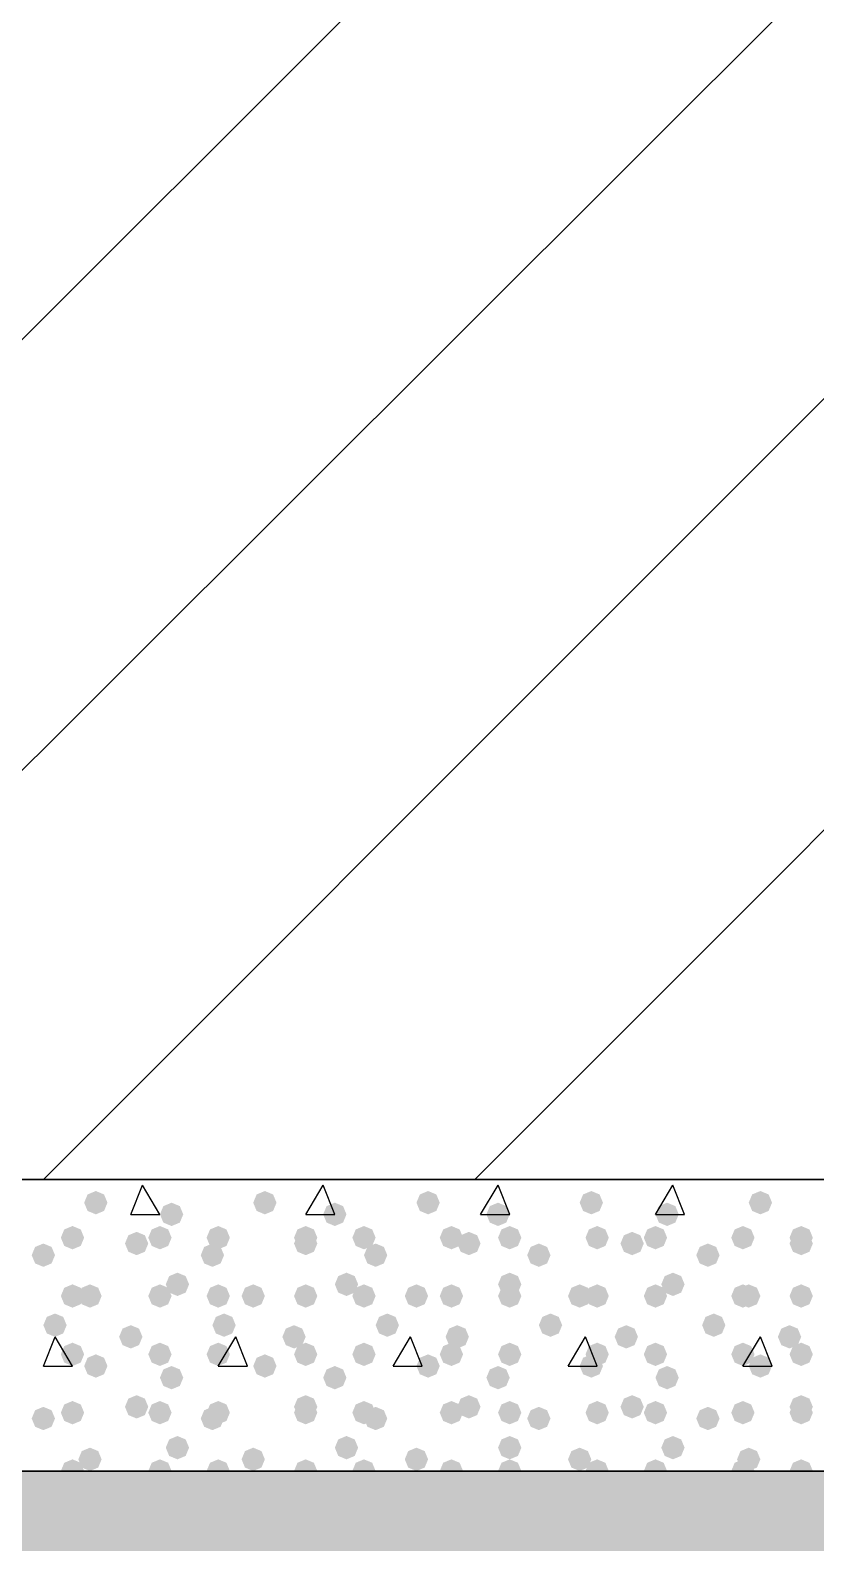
# Model space of a CAD drawing. Header units: millimetres. Extents: x 0 to 420, y 0 to 297.
# Drawn here: x 202.09 to 207.79, y 120.93 to 131.91 of the extents above; entities that cross this region are included whole.
import ezdxf

# ---------------------------------------------------------------- set-up
doc = ezdxf.new("R2010")
doc.units = ezdxf.units.MM
doc.layers.get('0').update_dxf_attribs({"linetype": 'CONTINUOUS'})

msp = doc.modelspace()

# ---------------------------------------------------------------- hatches: boundary and pattern name
at = {"true_color": 0x000008}
for points in [[(202.649667, 123.401667), (202.624796, 123.341871), (202.565, 123.317), (202.505204, 123.341871), (202.480333, 123.401667), (202.505204, 123.461462), (202.565, 123.486333), (202.624796, 123.461463)], [(203.2, 123.317), (203.175129, 123.257204), (203.115333, 123.232333), (203.055538, 123.257204), (203.030667, 123.317), (203.055537, 123.376796), (203.115333, 123.401667), (203.175129, 123.376796)], [(203.877333, 123.401667), (203.852463, 123.341871), (203.792667, 123.317), (203.732871, 123.341871), (203.708, 123.401667), (203.732871, 123.461462), (203.792667, 123.486333), (203.852462, 123.461463)], [(204.385333, 123.317), (204.360462, 123.257204), (204.300667, 123.232333), (204.240871, 123.257204), (204.216, 123.317), (204.240871, 123.376796), (204.300667, 123.401667), (204.360462, 123.376796)], [(205.062667, 123.401667), (205.037796, 123.341871), (204.978, 123.317), (204.918204, 123.341871), (204.893333, 123.401667), (204.918204, 123.461462), (204.978, 123.486333), (205.037796, 123.461463)], [(205.570667, 123.317), (205.545796, 123.257204), (205.486, 123.232333), (205.426204, 123.257204), (205.401333, 123.317), (205.426204, 123.376796), (205.486, 123.401667), (205.545796, 123.376796)], [(206.248, 123.401667), (206.223129, 123.341871), (206.163333, 123.317), (206.103538, 123.341871), (206.078667, 123.401667), (206.103537, 123.461462), (206.163333, 123.486333), (206.223129, 123.461463)], [(206.798333, 123.317), (206.773462, 123.257204), (206.713667, 123.232333), (206.653871, 123.257204), (206.629, 123.317), (206.653871, 123.376796), (206.713667, 123.401667), (206.773462, 123.376796)], [(207.475667, 123.401667), (207.450796, 123.341871), (207.391, 123.317), (207.331204, 123.341871), (207.306333, 123.401667), (207.331204, 123.461462), (207.391, 123.486333), (207.450796, 123.461463)], [(202.480333, 123.147667), (202.455462, 123.087871), (202.395667, 123.063), (202.335871, 123.087871), (202.311, 123.147667), (202.335871, 123.207462), (202.395667, 123.232333), (202.455462, 123.207463)], [(202.946, 123.105333), (202.921129, 123.045538), (202.861333, 123.020667), (202.801538, 123.045538), (202.776667, 123.105333), (202.801537, 123.165129), (202.861333, 123.19), (202.921129, 123.165129)], [(203.115333, 123.147667), (203.090462, 123.087871), (203.030667, 123.063), (202.970871, 123.087871), (202.946, 123.147667), (202.970871, 123.207462), (203.030667, 123.232333), (203.090462, 123.207463)], [(203.538667, 123.147667), (203.513796, 123.087871), (203.454, 123.063), (203.394204, 123.087871), (203.369333, 123.147667), (203.394204, 123.207462), (203.454, 123.232333), (203.513796, 123.207463)], [(204.173667, 123.147667), (204.148796, 123.087871), (204.089, 123.063), (204.029204, 123.087871), (204.004333, 123.147667), (204.029204, 123.207462), (204.089, 123.232333), (204.148796, 123.207463)], [(204.173667, 123.105333), (204.148796, 123.045538), (204.089, 123.020667), (204.029204, 123.045538), (204.004333, 123.105333), (204.029204, 123.165129), (204.089, 123.19), (204.148796, 123.165129)], [(204.597, 123.147667), (204.572129, 123.087871), (204.512333, 123.063), (204.452538, 123.087871), (204.427667, 123.147667), (204.452537, 123.207462), (204.512333, 123.232333), (204.572129, 123.207463)], [(205.232, 123.147667), (205.207129, 123.087871), (205.147333, 123.063), (205.087538, 123.087871), (205.062667, 123.147667), (205.087537, 123.207462), (205.147333, 123.232333), (205.207129, 123.207463)], [(205.359, 123.105333), (205.334129, 123.045538), (205.274333, 123.020667), (205.214538, 123.045538), (205.189667, 123.105333), (205.214537, 123.165129), (205.274333, 123.19), (205.334129, 123.165129)], [(205.655333, 123.147667), (205.630462, 123.087871), (205.570667, 123.063), (205.510871, 123.087871), (205.486, 123.147667), (205.510871, 123.207462), (205.570667, 123.232333), (205.630462, 123.207463)], [(206.290333, 123.147667), (206.265462, 123.087871), (206.205667, 123.063), (206.145871, 123.087871), (206.121, 123.147667), (206.145871, 123.207462), (206.205667, 123.232333), (206.265462, 123.207463)], [(206.544333, 123.105333), (206.519463, 123.045538), (206.459667, 123.020667), (206.399871, 123.045538), (206.375, 123.105333), (206.399871, 123.165129), (206.459667, 123.19), (206.519462, 123.165129)], [(206.713667, 123.147667), (206.688796, 123.087871), (206.629, 123.063), (206.569204, 123.087871), (206.544333, 123.147667), (206.569204, 123.207462), (206.629, 123.232333), (206.688796, 123.207463)], [(207.348667, 123.147667), (207.323796, 123.087871), (207.264, 123.063), (207.204204, 123.087871), (207.179333, 123.147667), (207.204204, 123.207462), (207.264, 123.232333), (207.323796, 123.207463)], [(207.772, 123.147667), (207.747129, 123.087871), (207.687333, 123.063), (207.627537, 123.087871), (207.602667, 123.147667), (207.627537, 123.207462), (207.687333, 123.232333), (207.747129, 123.207463)], [(207.772, 123.105333), (207.747129, 123.045538), (207.687333, 123.020667), (207.627537, 123.045538), (207.602667, 123.105333), (207.627537, 123.165129), (207.687333, 123.19), (207.747129, 123.165129)], [(202.268667, 123.020667), (202.243796, 122.960871), (202.184, 122.936), (202.124204, 122.960871), (202.099333, 123.020667), (202.124204, 123.080462), (202.184, 123.105333), (202.243796, 123.080463)], [(203.496333, 123.020667), (203.471462, 122.960871), (203.411667, 122.936), (203.351871, 122.960871), (203.327, 123.020667), (203.351871, 123.080462), (203.411667, 123.105333), (203.471462, 123.080463)], [(204.681667, 123.020667), (204.656796, 122.960871), (204.597, 122.936), (204.537204, 122.960871), (204.512333, 123.020667), (204.537204, 123.080462), (204.597, 123.105333), (204.656796, 123.080463)], [(205.867, 123.020667), (205.842129, 122.960871), (205.782333, 122.936), (205.722537, 122.960871), (205.697667, 123.020667), (205.722537, 123.080462), (205.782333, 123.105333), (205.842129, 123.080463)], [(207.094667, 123.020667), (207.069796, 122.960871), (207.01, 122.936), (206.950204, 122.960871), (206.925333, 123.020667), (206.950204, 123.080462), (207.01, 123.105333), (207.069796, 123.080463)], [(203.242333, 122.809), (203.217462, 122.749204), (203.157667, 122.724333), (203.097871, 122.749204), (203.073, 122.809), (203.097871, 122.868796), (203.157667, 122.893667), (203.217462, 122.868796)], [(204.47, 122.809), (204.445129, 122.749204), (204.385333, 122.724333), (204.325538, 122.749204), (204.300667, 122.809), (204.325537, 122.868796), (204.385333, 122.893667), (204.445129, 122.868796)], [(205.655333, 122.809), (205.630462, 122.749204), (205.570667, 122.724333), (205.510871, 122.749204), (205.486, 122.809), (205.510871, 122.868796), (205.570667, 122.893667), (205.630462, 122.868796)], [(206.840667, 122.809), (206.815796, 122.749204), (206.756, 122.724333), (206.696204, 122.749204), (206.671333, 122.809), (206.696204, 122.868796), (206.756, 122.893667), (206.815796, 122.868796)], [(202.480333, 122.724333), (202.455462, 122.664537), (202.395667, 122.639667), (202.335871, 122.664537), (202.311, 122.724333), (202.335871, 122.784129), (202.395667, 122.809), (202.455462, 122.784129)], [(202.607333, 122.724333), (202.582462, 122.664537), (202.522667, 122.639667), (202.462871, 122.664537), (202.438, 122.724333), (202.462871, 122.784129), (202.522667, 122.809), (202.582462, 122.784129)], [(203.115333, 122.724333), (203.090462, 122.664537), (203.030667, 122.639667), (202.970871, 122.664537), (202.946, 122.724333), (202.970871, 122.784129), (203.030667, 122.809), (203.090462, 122.784129)], [(203.538667, 122.724333), (203.513796, 122.664537), (203.454, 122.639667), (203.394204, 122.664537), (203.369333, 122.724333), (203.394204, 122.784129), (203.454, 122.809), (203.513796, 122.784129)], [(203.792667, 122.724333), (203.767796, 122.664537), (203.708, 122.639667), (203.648204, 122.664537), (203.623333, 122.724333), (203.648204, 122.784129), (203.708, 122.809), (203.767796, 122.784129)], [(204.173667, 122.724333), (204.148796, 122.664537), (204.089, 122.639667), (204.029204, 122.664537), (204.004333, 122.724333), (204.029204, 122.784129), (204.089, 122.809), (204.148796, 122.784129)], [(204.597, 122.724333), (204.572129, 122.664537), (204.512333, 122.639667), (204.452538, 122.664537), (204.427667, 122.724333), (204.452537, 122.784129), (204.512333, 122.809), (204.572129, 122.784129)], [(204.978, 122.724333), (204.953129, 122.664537), (204.893333, 122.639667), (204.833538, 122.664537), (204.808667, 122.724333), (204.833537, 122.784129), (204.893333, 122.809), (204.953129, 122.784129)], [(205.232, 122.724333), (205.207129, 122.664537), (205.147333, 122.639667), (205.087538, 122.664537), (205.062667, 122.724333), (205.087537, 122.784129), (205.147333, 122.809), (205.207129, 122.784129)], [(205.655333, 122.724333), (205.630462, 122.664537), (205.570667, 122.639667), (205.510871, 122.664537), (205.486, 122.724333), (205.510871, 122.784129), (205.570667, 122.809), (205.630462, 122.784129)], [(206.163333, 122.724333), (206.138463, 122.664537), (206.078667, 122.639667), (206.018871, 122.664537), (205.994, 122.724333), (206.018871, 122.784129), (206.078667, 122.809), (206.138462, 122.784129)], [(206.290333, 122.724333), (206.265462, 122.664537), (206.205667, 122.639667), (206.145871, 122.664537), (206.121, 122.724333), (206.145871, 122.784129), (206.205667, 122.809), (206.265462, 122.784129)], [(206.713667, 122.724333), (206.688796, 122.664537), (206.629, 122.639667), (206.569204, 122.664537), (206.544333, 122.724333), (206.569204, 122.784129), (206.629, 122.809), (206.688796, 122.784129)], [(207.348667, 122.724333), (207.323796, 122.664537), (207.264, 122.639667), (207.204204, 122.664537), (207.179333, 122.724333), (207.204204, 122.784129), (207.264, 122.809), (207.323796, 122.784129)], [(207.391, 122.724333), (207.366129, 122.664537), (207.306333, 122.639667), (207.246538, 122.664537), (207.221667, 122.724333), (207.246537, 122.784129), (207.306333, 122.809), (207.366129, 122.784129)], [(207.772, 122.724333), (207.747129, 122.664537), (207.687333, 122.639667), (207.627537, 122.664537), (207.602667, 122.724333), (207.627537, 122.784129), (207.687333, 122.809), (207.747129, 122.784129)], [(202.353333, 122.512667), (202.328463, 122.452871), (202.268667, 122.428), (202.208871, 122.452871), (202.184, 122.512667), (202.208871, 122.572462), (202.268667, 122.597333), (202.328462, 122.572463)], [(202.903667, 122.428), (202.878796, 122.368204), (202.819, 122.343333), (202.759204, 122.368204), (202.734333, 122.428), (202.759204, 122.487796), (202.819, 122.512667), (202.878796, 122.487796)], [(203.581, 122.512667), (203.556129, 122.452871), (203.496333, 122.428), (203.436538, 122.452871), (203.411667, 122.512667), (203.436537, 122.572462), (203.496333, 122.597333), (203.556129, 122.572463)], [(204.089, 122.428), (204.064129, 122.368204), (204.004333, 122.343333), (203.944538, 122.368204), (203.919667, 122.428), (203.944537, 122.487796), (204.004333, 122.512667), (204.064129, 122.487796)], [(204.766333, 122.512667), (204.741462, 122.452871), (204.681667, 122.428), (204.621871, 122.452871), (204.597, 122.512667), (204.621871, 122.572462), (204.681667, 122.597333), (204.741462, 122.572463)], [(205.274333, 122.428), (205.249462, 122.368204), (205.189667, 122.343333), (205.129871, 122.368204), (205.105, 122.428), (205.129871, 122.487796), (205.189667, 122.512667), (205.249462, 122.487796)], [(205.951667, 122.512667), (205.926796, 122.452871), (205.867, 122.428), (205.807204, 122.452871), (205.782333, 122.512667), (205.807204, 122.572462), (205.867, 122.597333), (205.926796, 122.572463)], [(206.502, 122.428), (206.477129, 122.368204), (206.417333, 122.343333), (206.357537, 122.368204), (206.332667, 122.428), (206.357537, 122.487796), (206.417333, 122.512667), (206.477129, 122.487796)], [(207.137, 122.512667), (207.112129, 122.452871), (207.052333, 122.428), (206.992538, 122.452871), (206.967667, 122.512667), (206.992537, 122.572462), (207.052333, 122.597333), (207.112129, 122.572463)], [(207.687333, 122.428), (207.662463, 122.368204), (207.602667, 122.343333), (207.542871, 122.368204), (207.518, 122.428), (207.542871, 122.487796), (207.602667, 122.512667), (207.662462, 122.487796)], [(202.480333, 122.301), (202.455462, 122.241204), (202.395667, 122.216333), (202.335871, 122.241204), (202.311, 122.301), (202.335871, 122.360796), (202.395667, 122.385667), (202.455462, 122.360796)], [(202.649667, 122.216333), (202.624796, 122.156537), (202.565, 122.131667), (202.505204, 122.156537), (202.480333, 122.216333), (202.505204, 122.276129), (202.565, 122.301), (202.624796, 122.276129)], [(203.115333, 122.301), (203.090462, 122.241204), (203.030667, 122.216333), (202.970871, 122.241204), (202.946, 122.301), (202.970871, 122.360796), (203.030667, 122.385667), (203.090462, 122.360796)], [(203.538667, 122.301), (203.513796, 122.241204), (203.454, 122.216333), (203.394204, 122.241204), (203.369333, 122.301), (203.394204, 122.360796), (203.454, 122.385667), (203.513796, 122.360796)], [(203.877333, 122.216333), (203.852463, 122.156537), (203.792667, 122.131667), (203.732871, 122.156537), (203.708, 122.216333), (203.732871, 122.276129), (203.792667, 122.301), (203.852462, 122.276129)], [(204.173667, 122.301), (204.148796, 122.241204), (204.089, 122.216333), (204.029204, 122.241204), (204.004333, 122.301), (204.029204, 122.360796), (204.089, 122.385667), (204.148796, 122.360796)], [(204.597, 122.301), (204.572129, 122.241204), (204.512333, 122.216333), (204.452538, 122.241204), (204.427667, 122.301), (204.452537, 122.360796), (204.512333, 122.385667), (204.572129, 122.360796)], [(205.062667, 122.216333), (205.037796, 122.156537), (204.978, 122.131667), (204.918204, 122.156537), (204.893333, 122.216333), (204.918204, 122.276129), (204.978, 122.301), (205.037796, 122.276129)], [(205.232, 122.301), (205.207129, 122.241204), (205.147333, 122.216333), (205.087538, 122.241204), (205.062667, 122.301), (205.087537, 122.360796), (205.147333, 122.385667), (205.207129, 122.360796)], [(205.655333, 122.301), (205.630462, 122.241204), (205.570667, 122.216333), (205.510871, 122.241204), (205.486, 122.301), (205.510871, 122.360796), (205.570667, 122.385667), (205.630462, 122.360796)], [(206.248, 122.216333), (206.223129, 122.156537), (206.163333, 122.131667), (206.103538, 122.156537), (206.078667, 122.216333), (206.103537, 122.276129), (206.163333, 122.301), (206.223129, 122.276129)], [(206.290333, 122.301), (206.265462, 122.241204), (206.205667, 122.216333), (206.145871, 122.241204), (206.121, 122.301), (206.145871, 122.360796), (206.205667, 122.385667), (206.265462, 122.360796)], [(206.713667, 122.301), (206.688796, 122.241204), (206.629, 122.216333), (206.569204, 122.241204), (206.544333, 122.301), (206.569204, 122.360796), (206.629, 122.385667), (206.688796, 122.360796)], [(207.348667, 122.301), (207.323796, 122.241204), (207.264, 122.216333), (207.204204, 122.241204), (207.179333, 122.301), (207.204204, 122.360796), (207.264, 122.385667), (207.323796, 122.360796)], [(207.475667, 122.216333), (207.450796, 122.156537), (207.391, 122.131667), (207.331204, 122.156537), (207.306333, 122.216333), (207.331204, 122.276129), (207.391, 122.301), (207.450796, 122.276129)], [(207.772, 122.301), (207.747129, 122.241204), (207.687333, 122.216333), (207.627537, 122.241204), (207.602667, 122.301), (207.627537, 122.360796), (207.687333, 122.385667), (207.747129, 122.360796)], [(203.2, 122.131667), (203.175129, 122.071871), (203.115333, 122.047), (203.055538, 122.071871), (203.030667, 122.131667), (203.055537, 122.191462), (203.115333, 122.216333), (203.175129, 122.191463)], [(204.385333, 122.131667), (204.360462, 122.071871), (204.300667, 122.047), (204.240871, 122.071871), (204.216, 122.131667), (204.240871, 122.191462), (204.300667, 122.216333), (204.360462, 122.191463)], [(205.570667, 122.131667), (205.545796, 122.071871), (205.486, 122.047), (205.426204, 122.071871), (205.401333, 122.131667), (205.426204, 122.191462), (205.486, 122.216333), (205.545796, 122.191463)], [(206.798333, 122.131667), (206.773462, 122.071871), (206.713667, 122.047), (206.653871, 122.071871), (206.629, 122.131667), (206.653871, 122.191462), (206.713667, 122.216333), (206.773462, 122.191463)], [(202.480333, 121.877667), (202.455462, 121.817871), (202.395667, 121.793), (202.335871, 121.817871), (202.311, 121.877667), (202.335871, 121.937462), (202.395667, 121.962333), (202.455462, 121.937463)], [(202.946, 121.92), (202.921129, 121.860204), (202.861333, 121.835333), (202.801538, 121.860204), (202.776667, 121.92), (202.801537, 121.979796), (202.861333, 122.004667), (202.921129, 121.979796)], [(203.115333, 121.877667), (203.090462, 121.817871), (203.030667, 121.793), (202.970871, 121.817871), (202.946, 121.877667), (202.970871, 121.937462), (203.030667, 121.962333), (203.090462, 121.937463)], [(203.538667, 121.877667), (203.513796, 121.817871), (203.454, 121.793), (203.394204, 121.817871), (203.369333, 121.877667), (203.394204, 121.937462), (203.454, 121.962333), (203.513796, 121.937463)], [(204.173667, 121.92), (204.148796, 121.860204), (204.089, 121.835333), (204.029204, 121.860204), (204.004333, 121.92), (204.029204, 121.979796), (204.089, 122.004667), (204.148796, 121.979796)], [(204.173667, 121.877667), (204.148796, 121.817871), (204.089, 121.793), (204.029204, 121.817871), (204.004333, 121.877667), (204.029204, 121.937462), (204.089, 121.962333), (204.148796, 121.937463)], [(204.597, 121.877667), (204.572129, 121.817871), (204.512333, 121.793), (204.452538, 121.817871), (204.427667, 121.877667), (204.452537, 121.937462), (204.512333, 121.962333), (204.572129, 121.937463)], [(205.232, 121.877667), (205.207129, 121.817871), (205.147333, 121.793), (205.087538, 121.817871), (205.062667, 121.877667), (205.087537, 121.937462), (205.147333, 121.962333), (205.207129, 121.937463)], [(205.359, 121.92), (205.334129, 121.860204), (205.274333, 121.835333), (205.214538, 121.860204), (205.189667, 121.92), (205.214537, 121.979796), (205.274333, 122.004667), (205.334129, 121.979796)], [(205.655333, 121.877667), (205.630462, 121.817871), (205.570667, 121.793), (205.510871, 121.817871), (205.486, 121.877667), (205.510871, 121.937462), (205.570667, 121.962333), (205.630462, 121.937463)], [(206.290333, 121.877667), (206.265462, 121.817871), (206.205667, 121.793), (206.145871, 121.817871), (206.121, 121.877667), (206.145871, 121.937462), (206.205667, 121.962333), (206.265462, 121.937463)], [(206.544333, 121.92), (206.519463, 121.860204), (206.459667, 121.835333), (206.399871, 121.860204), (206.375, 121.92), (206.399871, 121.979796), (206.459667, 122.004667), (206.519462, 121.979796)], [(206.713667, 121.877667), (206.688796, 121.817871), (206.629, 121.793), (206.569204, 121.817871), (206.544333, 121.877667), (206.569204, 121.937462), (206.629, 121.962333), (206.688796, 121.937463)], [(207.348667, 121.877667), (207.323796, 121.817871), (207.264, 121.793), (207.204204, 121.817871), (207.179333, 121.877667), (207.204204, 121.937462), (207.264, 121.962333), (207.323796, 121.937463)], [(207.772, 121.92), (207.747129, 121.860204), (207.687333, 121.835333), (207.627537, 121.860204), (207.602667, 121.92), (207.627537, 121.979796), (207.687333, 122.004667), (207.747129, 121.979796)], [(207.772, 121.877667), (207.747129, 121.817871), (207.687333, 121.793), (207.627537, 121.817871), (207.602667, 121.877667), (207.627537, 121.937462), (207.687333, 121.962333), (207.747129, 121.937463)], [(202.268667, 121.835333), (202.243796, 121.775538), (202.184, 121.750667), (202.124204, 121.775538), (202.099333, 121.835333), (202.124204, 121.895129), (202.184, 121.92), (202.243796, 121.895129)], [(203.496333, 121.835333), (203.471462, 121.775538), (203.411667, 121.750667), (203.351871, 121.775538), (203.327, 121.835333), (203.351871, 121.895129), (203.411667, 121.92), (203.471462, 121.895129)], [(204.681667, 121.835333), (204.656796, 121.775538), (204.597, 121.750667), (204.537204, 121.775538), (204.512333, 121.835333), (204.537204, 121.895129), (204.597, 121.92), (204.656796, 121.895129)], [(205.867, 121.835333), (205.842129, 121.775538), (205.782333, 121.750667), (205.722537, 121.775538), (205.697667, 121.835333), (205.722537, 121.895129), (205.782333, 121.92), (205.842129, 121.895129)], [(207.094667, 121.835333), (207.069796, 121.775538), (207.01, 121.750667), (206.950204, 121.775538), (206.925333, 121.835333), (206.950204, 121.895129), (207.01, 121.92), (207.069796, 121.895129)], [(203.242333, 121.623667), (203.217462, 121.563871), (203.157667, 121.539), (203.097871, 121.563871), (203.073, 121.623667), (203.097871, 121.683462), (203.157667, 121.708333), (203.217462, 121.683463)], [(204.47, 121.623667), (204.445129, 121.563871), (204.385333, 121.539), (204.325538, 121.563871), (204.300667, 121.623667), (204.325537, 121.683462), (204.385333, 121.708333), (204.445129, 121.683463)], [(205.655333, 121.623667), (205.630462, 121.563871), (205.570667, 121.539), (205.510871, 121.563871), (205.486, 121.623667), (205.510871, 121.683462), (205.570667, 121.708333), (205.630462, 121.683463)], [(206.840667, 121.623667), (206.815796, 121.563871), (206.756, 121.539), (206.696204, 121.563871), (206.671333, 121.623667), (206.696204, 121.683462), (206.756, 121.708333), (206.815796, 121.683463)], [(202.480333, 121.454333), (202.455462, 121.394537), (202.395667, 121.369667), (202.335871, 121.394537), (202.311, 121.454333), (202.335871, 121.514129), (202.395667, 121.539), (202.455462, 121.514129)], [(202.607333, 121.539), (202.582462, 121.479204), (202.522667, 121.454333), (202.462871, 121.479204), (202.438, 121.539), (202.462871, 121.598796), (202.522667, 121.623667), (202.582462, 121.598796)], [(203.115333, 121.454333), (203.090462, 121.394537), (203.030667, 121.369667), (202.970871, 121.394537), (202.946, 121.454333), (202.970871, 121.514129), (203.030667, 121.539), (203.090462, 121.514129)], [(203.538667, 121.454333), (203.513796, 121.394537), (203.454, 121.369667), (203.394204, 121.394537), (203.369333, 121.454333), (203.394204, 121.514129), (203.454, 121.539), (203.513796, 121.514129)], [(203.792667, 121.539), (203.767796, 121.479204), (203.708, 121.454333), (203.648204, 121.479204), (203.623333, 121.539), (203.648204, 121.598796), (203.708, 121.623667), (203.767796, 121.598796)], [(204.173667, 121.454333), (204.148796, 121.394537), (204.089, 121.369667), (204.029204, 121.394537), (204.004333, 121.454333), (204.029204, 121.514129), (204.089, 121.539), (204.148796, 121.514129)], [(204.597, 121.454333), (204.572129, 121.394537), (204.512333, 121.369667), (204.452538, 121.394537), (204.427667, 121.454333), (204.452537, 121.514129), (204.512333, 121.539), (204.572129, 121.514129)], [(204.978, 121.539), (204.953129, 121.479204), (204.893333, 121.454333), (204.833538, 121.479204), (204.808667, 121.539), (204.833537, 121.598796), (204.893333, 121.623667), (204.953129, 121.598796)], [(205.232, 121.454333), (205.207129, 121.394537), (205.147333, 121.369667), (205.087538, 121.394537), (205.062667, 121.454333), (205.087537, 121.514129), (205.147333, 121.539), (205.207129, 121.514129)], [(205.655333, 121.454333), (205.630462, 121.394537), (205.570667, 121.369667), (205.510871, 121.394537), (205.486, 121.454333), (205.510871, 121.514129), (205.570667, 121.539), (205.630462, 121.514129)], [(206.163333, 121.539), (206.138463, 121.479204), (206.078667, 121.454333), (206.018871, 121.479204), (205.994, 121.539), (206.018871, 121.598796), (206.078667, 121.623667), (206.138462, 121.598796)], [(206.290333, 121.454333), (206.265462, 121.394537), (206.205667, 121.369667), (206.145871, 121.394537), (206.121, 121.454333), (206.145871, 121.514129), (206.205667, 121.539), (206.265462, 121.514129)], [(206.713667, 121.454333), (206.688796, 121.394537), (206.629, 121.369667), (206.569204, 121.394537), (206.544333, 121.454333), (206.569204, 121.514129), (206.629, 121.539), (206.688796, 121.514129)], [(207.348667, 121.454333), (207.323796, 121.394537), (207.264, 121.369667), (207.204204, 121.394537), (207.179333, 121.454333), (207.204204, 121.514129), (207.264, 121.539), (207.323796, 121.514129)], [(207.391, 121.539), (207.366129, 121.479204), (207.306333, 121.454333), (207.246538, 121.479204), (207.221667, 121.539), (207.246537, 121.598796), (207.306333, 121.623667), (207.366129, 121.598796)], [(207.772, 121.454333), (207.747129, 121.394537), (207.687333, 121.369667), (207.627537, 121.394537), (207.602667, 121.454333), (207.627537, 121.514129), (207.687333, 121.539), (207.747129, 121.514129)]]:
    msp.add_hatch(color=0, dxfattribs=at).paths.add_polyline_path(points, flags=0)
h = msp.add_hatch(color=0, dxfattribs=at)
h.paths.add_polyline_path([(378.544667, 121.454333), (32.469667, 121.454333), (378.544667, 102.362)], flags=0)
h.paths.add_polyline_path([(32.469667, 121.454333), (378.544667, 102.362), (32.469667, 102.362)], flags=0)

# ---------------------------------------------------------------- linework, layer by layer
at = {"color": 0, "true_color": 0x000007}
msp.add_lwpolyline([(31.369, 142.621), (31.369, 165.946667), (379.603, 165.946667), (379.603, 142.621), (217.17, 142.621), (217.17, 121.454333), (193.844333, 121.454333), (193.844333, 142.621)], close=True, dxfattribs=at)
msp.add_lwpolyline([(31.369, 142.621), (31.369, 165.946667), (379.603, 165.946667), (379.603, 142.621), (217.17, 142.621), (217.17, 121.454333), (193.844333, 121.454333), (193.844333, 142.621)], close=True, dxfattribs=at)
at = {"color": 0, "true_color": 0x0000fd}
msp.add_lwpolyline([(215.053333, 144.737667), (377.486333, 144.737667), (377.486333, 163.83), (33.528, 163.83), (33.528, 144.737667), (195.961, 144.737667), (195.961, 123.571), (215.053333, 123.571)], close=True, dxfattribs=at)
at = {"color": 0, "true_color": 0x000003}
for points in [[(195.961001, 123.613333), (215.053334, 142.663333)], [(199.051334, 123.571), (215.053334, 139.530666)], [(202.184001, 123.571), (215.053334, 136.440333)], [(205.316668, 123.571), (215.053334, 133.307666)]]:
    msp.add_lwpolyline(points, dxfattribs=at)
at = {"color": 0, "true_color": 0x000007}
for points in [[(215.053333, 123.571), (195.961, 123.571)], [(195.961, 121.454333), (215.053333, 121.454333)]]:
    msp.add_lwpolyline(points, dxfattribs=at)
at = {"color": 0, "true_color": 0x000008}
for points in [[(202.819, 123.317), (202.903667, 123.528667)], [(203.030667, 123.317), (202.903667, 123.528667)], [(204.089, 123.317), (204.216, 123.528667)], [(204.300667, 123.317), (204.216, 123.528667)], [(205.359, 123.317), (205.486, 123.528667)], [(205.570667, 123.317), (205.486, 123.528667)], [(206.629, 123.317), (206.756, 123.528667)], [(206.840667, 123.317), (206.756, 123.528667)], [(202.819, 123.317), (203.030667, 123.317)], [(204.089, 123.317), (204.300667, 123.317)], [(205.359, 123.317), (205.570667, 123.317)], [(206.629, 123.317), (206.840667, 123.317)], [(202.184, 122.216333), (202.268667, 122.428)], [(202.395667, 122.216333), (202.268667, 122.428)], [(203.454, 122.216333), (203.581, 122.428)], [(203.665667, 122.216333), (203.581, 122.428)], [(204.724, 122.216333), (204.851, 122.428)], [(204.935667, 122.216333), (204.851, 122.428)], [(205.994, 122.216333), (206.121, 122.428)], [(206.205667, 122.216333), (206.121, 122.428)], [(207.264, 122.216333), (207.391, 122.428)], [(207.475667, 122.216333), (207.391, 122.428)], [(202.184, 122.216333), (202.395667, 122.216333)], [(203.454, 122.216333), (203.665667, 122.216333)], [(204.724, 122.216333), (204.935667, 122.216333)], [(205.994, 122.216333), (206.205667, 122.216333)], [(207.264, 122.216333), (207.475667, 122.216333)]]:
    msp.add_lwpolyline(points, dxfattribs=at)
msp.add_lwpolyline([(378.544667, 121.454333), (32.469667, 121.454333), (378.544667, 102.362)], close=True, dxfattribs=at)

doc.saveas('drawing.dxf')
